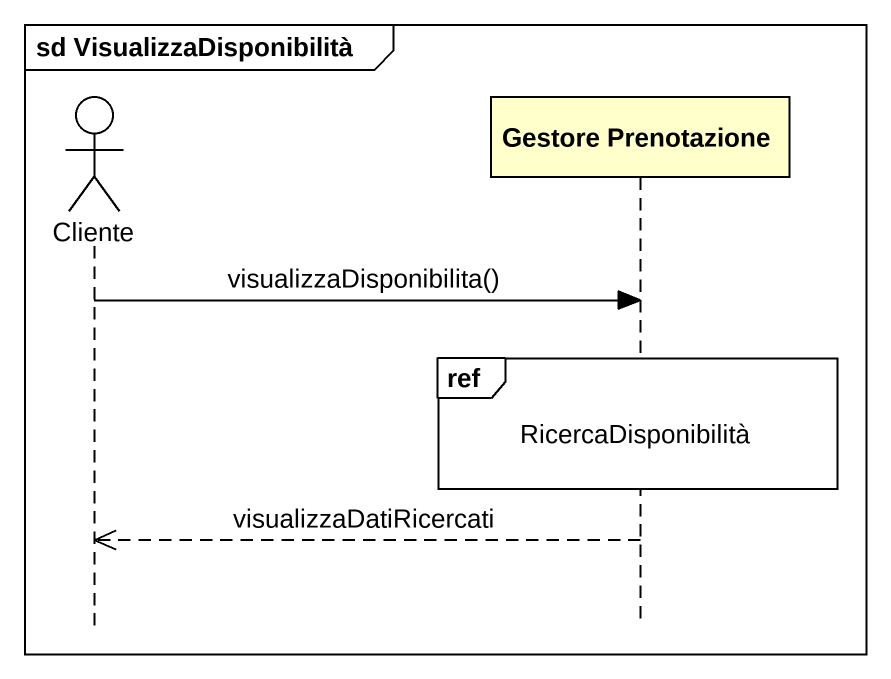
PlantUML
@startuml
mainframe sd VisualizzaDisponibilità
hide footbox
actor Cliente
participant "Gestore Prenotazione" as Gestore_Prenotazione

Cliente -> Gestore_Prenotazione : visualizzaDisponibilita()
ref over Gestore_Prenotazione : RicercaDisponibilità
Gestore_Prenotazione -->> Cliente : visualizzaDatiRicercati
@enduml
